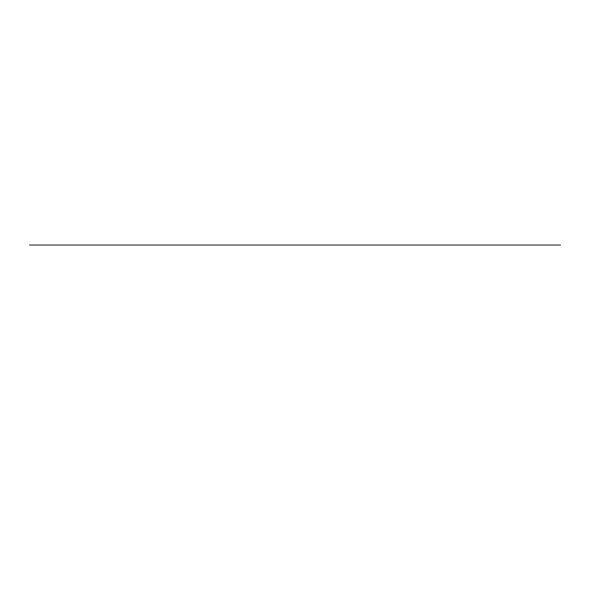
<?xml version="1.0" encoding="UTF-8"?>
<svg xmlns="http://www.w3.org/2000/svg" width="590" height="590" viewBox="0 0 590 590"><rect width="100%" height="100%" fill="white"/><g stroke="black" fill="none" stroke-linecap="round" stroke-linejoin="round"><path stroke-width="0.89" d="M29.5 245.027L560.5 245.027"/></g></svg>
